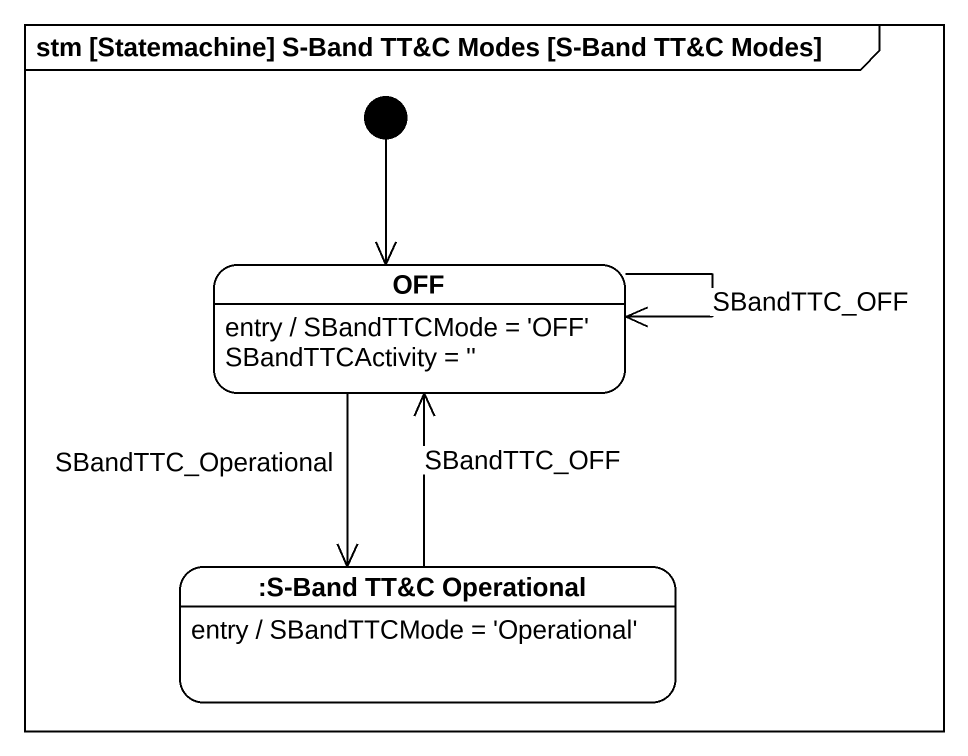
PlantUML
@startuml
mainframe stm [Statemachine] S-Band TT&C Modes [S-Band TT&C Modes]
hide empty description
state OFF
OFF : entry / SBandTTCMode = 'OFF' SBandTTCActivity = ''
state ":S-Band TT&C Operational" as S_Band_TT_C_Operational
S_Band_TT_C_Operational : entry / SBandTTCMode = 'Operational'
[*] --> OFF
OFF --> OFF : SBandTTC_OFF
OFF --> S_Band_TT_C_Operational : SBandTTC_Operational
S_Band_TT_C_Operational -up-> OFF : SBandTTC_OFF
@enduml
